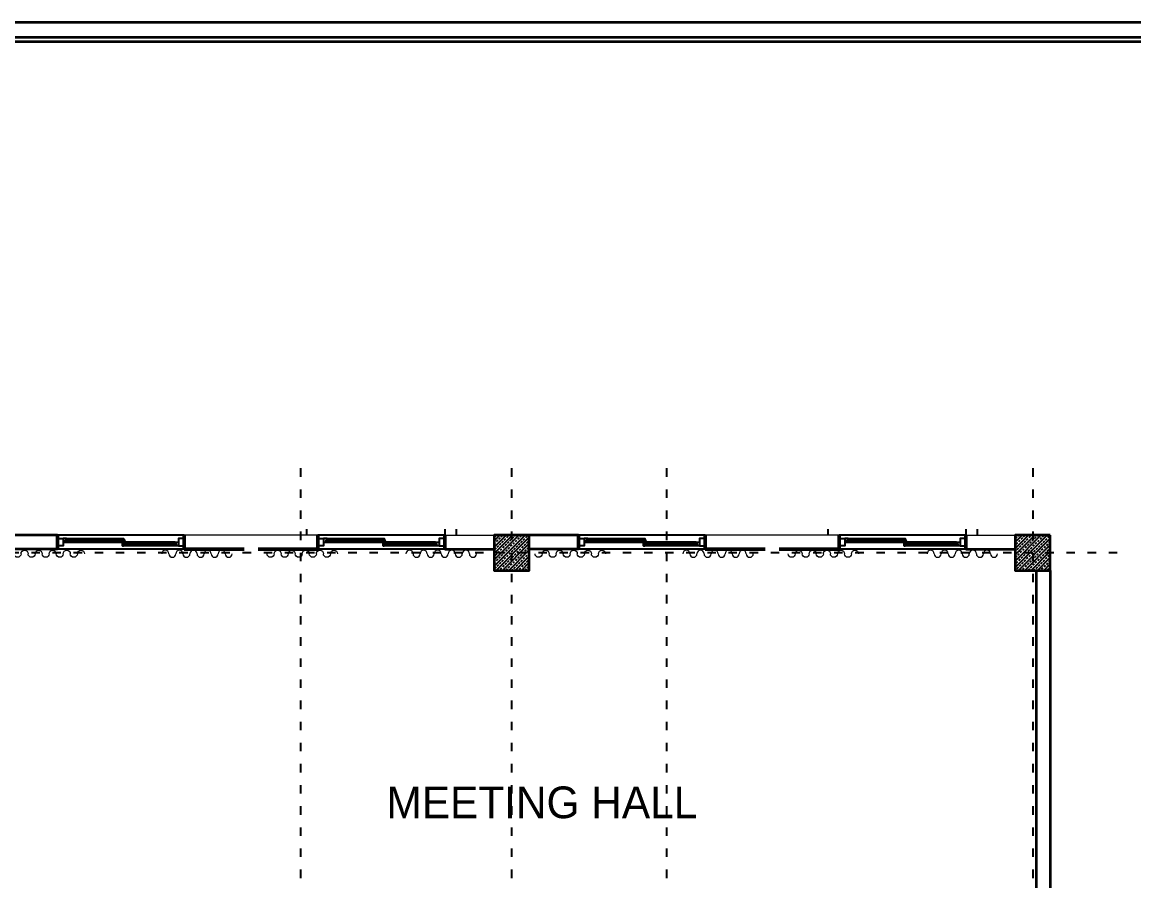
# Model space of a CAD drawing. Header units: millimetres. Extents: x 626118 to 667468, y 4481694 to 4492717.
# Drawn here: x 648340 to 649918, y 4485275 to 4486494 of the extents above; entities that cross this region are included whole.
import ezdxf

# ---------------------------------------------------------------- set-up
doc = ezdxf.new("R2010")
doc.units = ezdxf.units.MM
doc.linetypes.add('ACAD_ISO03W100', pattern=[30, 12, -18])
doc.linetypes.add('DUZ', pattern=[500, 500])
doc.layers.get('0').update_dxf_attribs({"color": 1, "linetype": 'DUZ'})
for name, color, linetype in [('AGAC', 116, 'Continuous'), ('KOLTAR_F', 145, 'Continuous'), ('PEN', 161, 'Continuous'), ('söve', 26, 'DUZ')]:
    doc.layers.add(name, color=color, linetype=linetype)
for name, color, linetype, lineweight in [('cam', 143, 'Continuous', 20), ('DUV', 220, 'Continuous', 50), ('DUVAR', 7, 'Continuous', 35), ('FE_PERDE', 205, 'Continuous', 15), ('gor25', 142, 'Continuous', 25), ('iç duvar', 7, 'Continuous', 50), ('KOLON_F', 3, 'Continuous', 35)]:
    doc.layers.add(name, color=color, linetype=linetype, lineweight=lineweight)

# ---------------------------------------------------------------- blocks, each defined once
blk = doc.blocks.new('GEN_BLOCK00601')
at = {"linetype": 'Continuous', "ltscale": 50}
for centre, start, end in [((50, 50), 0, 180), ((150, 50), 180, 0), ((250, 50), 0, 180), ((350, 50), 180, 0), ((450, 50), 0, 180), ((550, 50), 180, 0), ((650, 50), 0, 180), ((750, 50), 180, 0), ((850, 50), 0, 180), ((950, 50), 180, 0)]:
    blk.add_arc(centre, 50, start, end, dxfattribs=at)
for tag in ['FLOOR', 'Sfb']:
    blk.add_attdef(tag, (0, 0), '', height=1)

msp = doc.modelspace()

# ---------------------------------------------------------------- hatches: boundary and pattern name
at = {"layer": 'KOLTAR_F'}
h = msp.add_hatch(dxfattribs=at)
h.set_pattern_fill('ANSI33', color=256, style=0)
h.set_pattern_definition([(45, (-13793.9357, -18646.6584), (-4.4901280605, 4.4901280605), []), (45, (-13789.4456, -18646.6584), (-4.4901280605, 4.4901280605), [3.175, -1.5875])])
h.paths.add_polyline_path([(649059.54, 4485765.81), (649009.54, 4485765.81), (649009.54, 4485715.81), (649059.54, 4485715.81)])
h = msp.add_hatch(dxfattribs=at)
h.set_pattern_fill('ANSI33', color=256, style=0)
h.set_pattern_definition([(45, (-14533.9357, -18646.6584), (-4.4901280605, 4.4901280605), []), (45, (-14529.4456, -18646.6584), (-4.4901280605, 4.4901280605), [3.175, -1.5875])])
h.paths.add_polyline_path([(649799.54, 4485765.81), (649749.54, 4485765.81), (649749.54, 4485715.81), (649799.54, 4485715.81)])

# ---------------------------------------------------------------- linework, layer by layer
at = {"color": 232, "linetype": 'ACAD_ISO03W100'}
for p, q in [((648734.54, 4485860.81), (648734.54, 4482730.81)), ((649034.54, 4485860.81), (649034.54, 4482730.81)), ((649254.54, 4485860.81), (649254.54, 4482730.81)), ((649774.54, 4485860.81), (649774.54, 4482730.81)), ((649894.54, 4485740.81), (645954.54, 4485740.81))]:
    msp.add_line(p, q, dxfattribs=at)
at = {"layer": 'AGAC'}
for p, q in [((648569.54, 4485765.81), (648389.54, 4485765.81)), ((648939.54, 4485765.81), (648759.54, 4485765.81)), ((649309.54, 4485765.81), (649129.54, 4485765.81)), ((649679.54, 4485765.81), (649499.54, 4485765.81)), ((648569.54, 4485745.81), (648389.54, 4485745.81)), ((648939.54, 4485745.81), (648759.54, 4485745.81)), ((649309.54, 4485745.81), (649129.54, 4485745.81)), ((649679.54, 4485745.81), (649499.54, 4485745.81))]:
    msp.add_line(p, q, dxfattribs=at)
at = {"layer": 'cam'}
for p, q in [((648401.04, 4485758.81), (648485.04, 4485758.81)), ((648401.04, 4485758.31), (648485.04, 4485758.31)), ((648401.04, 4485757.81), (648485.04, 4485757.81)), ((648558.04, 4485753.81), (648482.04, 4485753.81)), ((648558.04, 4485753.31), (648482.04, 4485753.31)), ((648558.04, 4485752.81), (648482.04, 4485752.81)), ((648771.04, 4485758.81), (648855.04, 4485758.81)), ((648771.04, 4485758.31), (648855.04, 4485758.31)), ((648771.04, 4485757.81), (648855.04, 4485757.81)), ((648928.04, 4485753.81), (648852.04, 4485753.81)), ((648928.04, 4485753.31), (648852.04, 4485753.31)), ((648928.04, 4485752.81), (648852.04, 4485752.81)), ((649141.04, 4485758.81), (649225.04, 4485758.81)), ((649141.04, 4485758.31), (649225.04, 4485758.31)), ((649141.04, 4485757.81), (649225.04, 4485757.81)), ((649298.04, 4485753.81), (649222.04, 4485753.81)), ((649298.04, 4485753.31), (649222.04, 4485753.31)), ((649298.04, 4485752.81), (649222.04, 4485752.81)), ((649511.04, 4485758.81), (649595.04, 4485758.81)), ((649511.04, 4485758.31), (649595.04, 4485758.31)), ((649511.04, 4485757.81), (649595.04, 4485757.81)), ((649668.04, 4485753.81), (649592.04, 4485753.81)), ((649668.04, 4485753.31), (649592.04, 4485753.31)), ((649668.04, 4485752.81), (649592.04, 4485752.81))]:
    msp.add_line(p, q, dxfattribs=at)
at = {"layer": 'DUV'}
for p, q in [((648389.54, 4485745.81), (648389.54, 4485765.81)), ((648389.54, 4485745.81), (648389.54, 4485765.81)), ((648389.54, 4485745.81), (648389.54, 4485765.81)), ((648569.54, 4485745.81), (648569.54, 4485765.81)), ((648569.54, 4485745.81), (648569.54, 4485765.81)), ((648569.54, 4485745.81), (648569.54, 4485765.81)), ((648759.54, 4485745.81), (648759.54, 4485765.81)), ((648939.54, 4485745.81), (648939.54, 4485765.81)), ((649129.54, 4485745.81), (649129.54, 4485765.81)), ((649129.54, 4485745.81), (649129.54, 4485765.81)), ((649129.54, 4485745.81), (649129.54, 4485765.81)), ((649309.54, 4485745.81), (649309.54, 4485765.81)), ((649309.54, 4485745.81), (649309.54, 4485765.81)), ((649309.54, 4485745.81), (649309.54, 4485765.81)), ((649499.54, 4485745.81), (649499.54, 4485765.81)), ((649679.54, 4485745.81), (649679.54, 4485765.81)), ((648569.54, 4485745.81), (648654.54, 4485745.81)), ((648759.54, 4485745.81), (648674.54, 4485745.81)), ((649309.54, 4485745.81), (649394.54, 4485745.81)), ((649499.54, 4485745.81), (649414.54, 4485745.81))]:
    msp.add_line(p, q, dxfattribs=at)
at = {"layer": 'DUVAR'}
for p, q in [((648389.54, 4485765.81), (648319.54, 4485765.81)), ((648389.54, 4485745.81), (648389.54, 4485765.81)), ((648569.54, 4485745.81), (648569.54, 4485765.81)), ((648759.54, 4485745.81), (648759.54, 4485765.81)), ((648939.54, 4485745.81), (648939.54, 4485765.81)), ((649129.54, 4485765.81), (649059.54, 4485765.81)), ((649129.54, 4485745.81), (649129.54, 4485765.81)), ((649309.54, 4485745.81), (649309.54, 4485765.81)), ((649499.54, 4485745.81), (649499.54, 4485765.81)), ((649679.54, 4485745.81), (649679.54, 4485765.81)), ((648389.54, 4485745.81), (648319.54, 4485745.81)), ((648654.54, 4485745.81), (648569.54, 4485745.81)), ((648674.54, 4485745.81), (648759.54, 4485745.81)), ((648939.54, 4485745.81), (649009.54, 4485745.81)), ((649129.54, 4485745.81), (649059.54, 4485745.81)), ((649394.54, 4485745.81), (649309.54, 4485745.81)), ((649414.54, 4485745.81), (649499.54, 4485745.81)), ((649679.54, 4485745.81), (649749.54, 4485745.81)), ((649779.54, 4485715.81), (649779.54, 4485245.81)), ((649799.54, 4485715.81), (649799.54, 4485245.81))]:
    msp.add_line(p, q, dxfattribs=at)
for points in [[(644324.54, 4486494.17), (651524.54, 4486494.17), (651524.54, 4481694.17), (644324.54, 4481694.17)], [(644345.54, 4486473.17), (651503.54, 4486473.17), (651503.54, 4481715.17), (644345.54, 4481715.17)], [(644351.84, 4486466.87), (651497.24, 4486466.87), (651497.24, 4481721.47), (644351.84, 4481721.47)]]:
    msp.add_lwpolyline(points, close=True, dxfattribs=at)
at = {"layer": 'gor25'}
for p, q in [((648402.54, 4485760.81), (648483.54, 4485760.81)), ((648402.54, 4485755.81), (648483.54, 4485755.81)), ((648556.54, 4485755.81), (648483.54, 4485755.81)), ((648556.54, 4485750.81), (648483.54, 4485750.81)), ((648772.54, 4485760.81), (648853.54, 4485760.81)), ((648772.54, 4485755.81), (648853.54, 4485755.81)), ((648926.54, 4485755.81), (648853.54, 4485755.81)), ((648926.54, 4485750.81), (648853.54, 4485750.81)), ((649142.54, 4485760.81), (649223.54, 4485760.81)), ((649142.54, 4485755.81), (649223.54, 4485755.81)), ((649296.54, 4485755.81), (649223.54, 4485755.81)), ((649296.54, 4485750.81), (649223.54, 4485750.81)), ((649512.54, 4485760.81), (649593.54, 4485760.81)), ((649512.54, 4485755.81), (649593.54, 4485755.81)), ((649666.54, 4485755.81), (649593.54, 4485755.81)), ((649666.54, 4485750.81), (649593.54, 4485750.81))]:
    msp.add_line(p, q, dxfattribs=at)
at = {"layer": 'iç duvar', "color": 7, "lineweight": 18}
for p, q in [((648759.54, 4485765.81), (648569.54, 4485765.81)), ((648939.54, 4485765.81), (649009.54, 4485765.81)), ((649499.54, 4485765.81), (649309.54, 4485765.81)), ((649679.54, 4485765.81), (649749.54, 4485765.81))]:
    msp.add_line(p, q, dxfattribs=at)
at = {"layer": 'KOLON_F'}
for points in [[(649059.54, 4485765.81), (649009.54, 4485765.81), (649009.54, 4485715.81), (649059.54, 4485715.81)], [(649799.54, 4485765.81), (649749.54, 4485765.81), (649749.54, 4485715.81), (649799.54, 4485715.81)]]:
    msp.add_lwpolyline(points, close=True, dxfattribs=at)
at = {"layer": 'PEN'}
for points in [[(648397.54, 4485760.81), (648397.54, 4485760.81), (648397.54, 4485750.81), (648389.54, 4485750.81), (648389.54, 4485750.81), (648389.54, 4485760.81), (648389.54, 4485760.81), (648389.54, 4485760.81), (648397.54, 4485760.81)], [(648397.54, 4485760.81), (648397.54, 4485760.81), (648397.54, 4485755.81), (648401.04, 4485755.81), (648401.04, 4485757.81), (648401.04, 4485758.81), (648402.54, 4485758.81), (648402.54, 4485760.81), (648397.54, 4485760.81)], [(648401.04, 4485755.81), (648402.54, 4485755.81), (648402.54, 4485757.81), (648401.04, 4485757.81)], [(648483.54, 4485755.81), (648483.54, 4485755.81), (648483.54, 4485750.81), (648482.04, 4485750.81), (648482.04, 4485752.81), (648482.04, 4485753.81), (648483.54, 4485753.81), (648483.54, 4485755.81), (648483.54, 4485755.81)], [(648482.04, 4485750.81), (648483.54, 4485750.81), (648483.54, 4485752.81), (648482.04, 4485752.81)], [(648483.54, 4485760.81), (648483.54, 4485760.81), (648483.54, 4485755.81), (648485.04, 4485755.81), (648485.04, 4485757.81), (648485.04, 4485758.81), (648483.54, 4485758.81), (648483.54, 4485760.81), (648483.54, 4485760.81)], [(648485.04, 4485755.81), (648483.54, 4485755.81), (648483.54, 4485757.81), (648485.04, 4485757.81)], [(648561.54, 4485755.81), (648561.54, 4485755.81), (648561.54, 4485750.81), (648558.04, 4485750.81), (648558.04, 4485752.81), (648558.04, 4485753.81), (648556.54, 4485753.81), (648556.54, 4485755.81), (648561.54, 4485755.81)], [(648558.04, 4485750.81), (648556.54, 4485750.81), (648556.54, 4485752.81), (648558.04, 4485752.81)], [(648561.54, 4485760.81), (648561.54, 4485760.81), (648561.54, 4485750.81), (648569.54, 4485750.81), (648569.54, 4485750.81), (648569.54, 4485760.81), (648569.54, 4485760.81), (648569.54, 4485760.81), (648561.54, 4485760.81)], [(648767.54, 4485760.81), (648767.54, 4485760.81), (648767.54, 4485750.81), (648759.54, 4485750.81), (648759.54, 4485750.81), (648759.54, 4485760.81), (648759.54, 4485760.81), (648759.54, 4485760.81), (648767.54, 4485760.81)], [(648767.54, 4485760.81), (648767.54, 4485760.81), (648767.54, 4485755.81), (648771.04, 4485755.81), (648771.04, 4485757.81), (648771.04, 4485758.81), (648772.54, 4485758.81), (648772.54, 4485760.81), (648767.54, 4485760.81)], [(648771.04, 4485755.81), (648772.54, 4485755.81), (648772.54, 4485757.81), (648771.04, 4485757.81)], [(648853.54, 4485755.81), (648853.54, 4485755.81), (648853.54, 4485750.81), (648852.04, 4485750.81), (648852.04, 4485752.81), (648852.04, 4485753.81), (648853.54, 4485753.81), (648853.54, 4485755.81), (648853.54, 4485755.81)], [(648852.04, 4485750.81), (648853.54, 4485750.81), (648853.54, 4485752.81), (648852.04, 4485752.81)], [(648853.54, 4485760.81), (648853.54, 4485760.81), (648853.54, 4485755.81), (648855.04, 4485755.81), (648855.04, 4485757.81), (648855.04, 4485758.81), (648853.54, 4485758.81), (648853.54, 4485760.81), (648853.54, 4485760.81)], [(648855.04, 4485755.81), (648853.54, 4485755.81), (648853.54, 4485757.81), (648855.04, 4485757.81)], [(648931.54, 4485755.81), (648931.54, 4485755.81), (648931.54, 4485750.81), (648928.04, 4485750.81), (648928.04, 4485752.81), (648928.04, 4485753.81), (648926.54, 4485753.81), (648926.54, 4485755.81), (648931.54, 4485755.81)], [(648928.04, 4485750.81), (648926.54, 4485750.81), (648926.54, 4485752.81), (648928.04, 4485752.81)], [(648931.54, 4485760.81), (648931.54, 4485760.81), (648931.54, 4485750.81), (648939.54, 4485750.81), (648939.54, 4485750.81), (648939.54, 4485760.81), (648939.54, 4485760.81), (648939.54, 4485760.81), (648931.54, 4485760.81)], [(649137.54, 4485760.81), (649137.54, 4485760.81), (649137.54, 4485750.81), (649129.54, 4485750.81), (649129.54, 4485750.81), (649129.54, 4485760.81), (649129.54, 4485760.81), (649129.54, 4485760.81), (649137.54, 4485760.81)], [(649137.54, 4485760.81), (649137.54, 4485760.81), (649137.54, 4485755.81), (649141.04, 4485755.81), (649141.04, 4485757.81), (649141.04, 4485758.81), (649142.54, 4485758.81), (649142.54, 4485760.81), (649137.54, 4485760.81)], [(649141.04, 4485755.81), (649142.54, 4485755.81), (649142.54, 4485757.81), (649141.04, 4485757.81)], [(649223.54, 4485755.81), (649223.54, 4485755.81), (649223.54, 4485750.81), (649222.04, 4485750.81), (649222.04, 4485752.81), (649222.04, 4485753.81), (649223.54, 4485753.81), (649223.54, 4485755.81), (649223.54, 4485755.81)], [(649222.04, 4485750.81), (649223.54, 4485750.81), (649223.54, 4485752.81), (649222.04, 4485752.81)], [(649223.54, 4485760.81), (649223.54, 4485760.81), (649223.54, 4485755.81), (649225.04, 4485755.81), (649225.04, 4485757.81), (649225.04, 4485758.81), (649223.54, 4485758.81), (649223.54, 4485760.81), (649223.54, 4485760.81)], [(649225.04, 4485755.81), (649223.54, 4485755.81), (649223.54, 4485757.81), (649225.04, 4485757.81)], [(649301.54, 4485755.81), (649301.54, 4485755.81), (649301.54, 4485750.81), (649298.04, 4485750.81), (649298.04, 4485752.81), (649298.04, 4485753.81), (649296.54, 4485753.81), (649296.54, 4485755.81), (649301.54, 4485755.81)], [(649298.04, 4485750.81), (649296.54, 4485750.81), (649296.54, 4485752.81), (649298.04, 4485752.81)], [(649301.54, 4485760.81), (649301.54, 4485760.81), (649301.54, 4485750.81), (649309.54, 4485750.81), (649309.54, 4485750.81), (649309.54, 4485760.81), (649309.54, 4485760.81), (649309.54, 4485760.81), (649301.54, 4485760.81)], [(649507.54, 4485760.81), (649507.54, 4485760.81), (649507.54, 4485750.81), (649499.54, 4485750.81), (649499.54, 4485750.81), (649499.54, 4485760.81), (649499.54, 4485760.81), (649499.54, 4485760.81), (649507.54, 4485760.81)], [(649507.54, 4485760.81), (649507.54, 4485760.81), (649507.54, 4485755.81), (649511.04, 4485755.81), (649511.04, 4485757.81), (649511.04, 4485758.81), (649512.54, 4485758.81), (649512.54, 4485760.81), (649507.54, 4485760.81)], [(649511.04, 4485755.81), (649512.54, 4485755.81), (649512.54, 4485757.81), (649511.04, 4485757.81)], [(649593.54, 4485755.81), (649593.54, 4485755.81), (649593.54, 4485750.81), (649592.04, 4485750.81), (649592.04, 4485752.81), (649592.04, 4485753.81), (649593.54, 4485753.81), (649593.54, 4485755.81), (649593.54, 4485755.81)], [(649592.04, 4485750.81), (649593.54, 4485750.81), (649593.54, 4485752.81), (649592.04, 4485752.81)], [(649593.54, 4485760.81), (649593.54, 4485760.81), (649593.54, 4485755.81), (649595.04, 4485755.81), (649595.04, 4485757.81), (649595.04, 4485758.81), (649593.54, 4485758.81), (649593.54, 4485760.81), (649593.54, 4485760.81)], [(649595.04, 4485755.81), (649593.54, 4485755.81), (649593.54, 4485757.81), (649595.04, 4485757.81)], [(649671.54, 4485755.81), (649671.54, 4485755.81), (649671.54, 4485750.81), (649668.04, 4485750.81), (649668.04, 4485752.81), (649668.04, 4485753.81), (649666.54, 4485753.81), (649666.54, 4485755.81), (649671.54, 4485755.81)], [(649668.04, 4485750.81), (649666.54, 4485750.81), (649666.54, 4485752.81), (649668.04, 4485752.81)], [(649671.54, 4485760.81), (649671.54, 4485760.81), (649671.54, 4485750.81), (649679.54, 4485750.81), (649679.54, 4485750.81), (649679.54, 4485760.81), (649679.54, 4485760.81), (649679.54, 4485760.81), (649671.54, 4485760.81)]]:
    msp.add_lwpolyline(points, close=True, dxfattribs=at)
at = {"layer": 'söve'}
for p, q in [((648743.41, 4485774.18), (648743.41, 4485765.81)), ((648939.54, 4485774.39), (648939.54, 4485765.81)), ((648955.67, 4485774.39), (648955.67, 4485765.81)), ((649483.41, 4485774.18), (649483.41, 4485765.81)), ((649679.54, 4485774.39), (649679.54, 4485765.81)), ((649695.67, 4485774.39), (649695.67, 4485765.81))]:
    msp.add_line(p, q, dxfattribs=at)

# ---------------------------------------------------------------- block references
at = {"layer": 'FE_PERDE', "yscale": 0.10000020265579, "zscale": 0.10000020265579, "rotation": 180}
for p, xscale in [((648327.81, 4485744.31), -0.10000020265579), ((648984.54, 4485744.31), 0.10000020265579), ((649067.81, 4485744.31), -0.10000020265579), ((649724.54, 4485744.31), 0.10000020265579)]:
    msp.add_blockref('GEN_BLOCK00601', p, dxfattribs=dict(at, xscale=xscale))
at = {"layer": 'FE_PERDE', "extrusion": (0, 0, -1), "yscale": 0.10000020265579, "zscale": -0.10000020265579, "rotation": 180}
for p, xscale in [((-648637.77, 4485744.31), -0.10000020265579), ((-648687.22, 4485744.31), 0.10000020265579), ((-649377.77, 4485744.31), -0.10000020265579), ((-649427.22, 4485744.31), 0.10000020265579)]:
    msp.add_blockref('GEN_BLOCK00601', p, dxfattribs=dict(at, xscale=xscale))

# ---------------------------------------------------------------- texts
at = {"insert": (648856.8, 4485408.82), "char_height": 45, "attachment_point": 1}
msp.add_mtext_dynamic_manual_height_columns('{\\fCentury Gothic|b0|i0|c0|p34;\\C7;MEETING HALL}', width=608.5449, gutter_width=12.5, heights=[0], dxfattribs=at)

doc.saveas('drawing.dxf')
